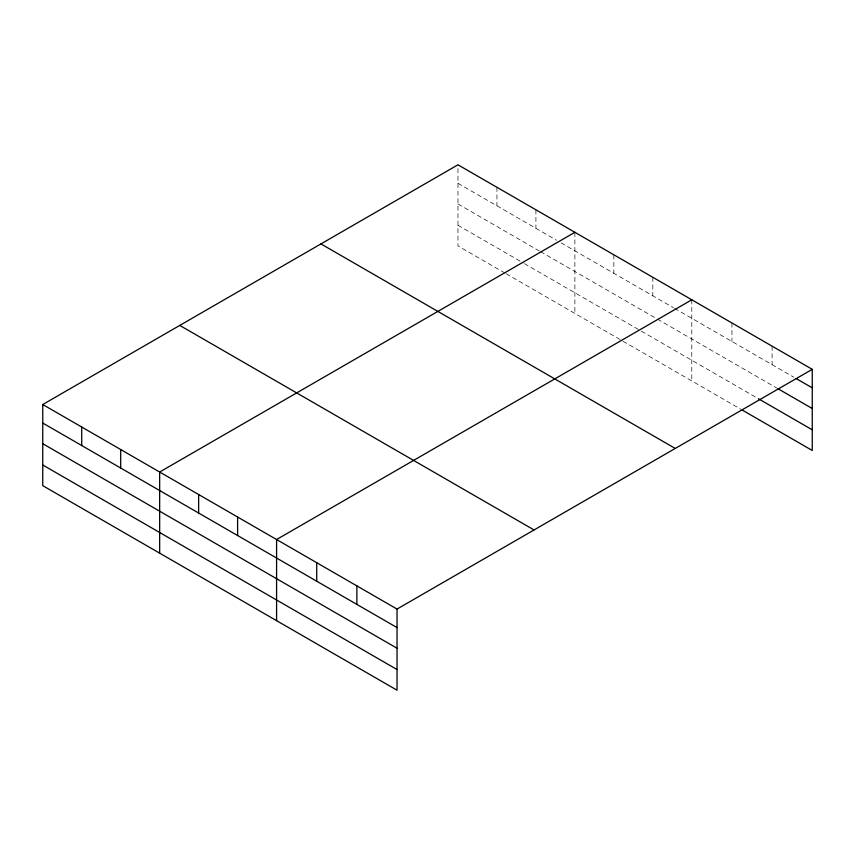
<?xml version="1.0" encoding="UTF-8"?>
<svg xmlns="http://www.w3.org/2000/svg" width="855" height="855" viewBox="0 0 855 855"><rect width="100%" height="100%" fill="white"/><g stroke="black" fill="none" stroke-linecap="round" stroke-linejoin="round"><path stroke-width="0.64" stroke-dasharray="4.28 3.21" d="M457.97 183.312L556.541 240.223M561.126 242.873L673.451 307.725M674.606 308.377L793.9 377.258M457.97 203.971L539.345 250.964M540.499 251.627L656.266 318.455M657.41 319.118L776.682 387.988M457.97 225.271L523.303 262.987M524.446 263.65L640.213 330.49M641.357 331.152L757.188 398.024M504.963 273.066L457.97 245.93L457.97 164.801M506.107 273.728L621.874 340.568M623.017 341.231L741.125 409.417M772.097 346.157L772.097 364.668M731.944 322.976L731.944 341.487M691.791 299.795L691.791 380.935M652.825 277.298L652.825 295.809M613.847 254.801L613.847 273.311M574.881 232.304L574.881 313.432M535.914 209.796L535.914 228.306M496.937 187.298L496.937 205.809"/><path stroke-width="1.28" d="M812.25 369.339L457.97 164.801L42.75 404.522L42.75 485.661L397.03 690.199L397.03 609.07L812.25 369.339L812.25 450.478L742.268 410.079M574.881 232.304L159.661 472.024L159.661 553.153M691.791 299.795L276.582 539.526L276.582 620.655M796.187 378.583L812.25 387.849M777.836 388.651L812.25 408.519M758.332 398.687L812.25 429.809M320.946 243.91L675.226 448.448M179.774 325.413L534.054 529.961M42.75 404.522L397.03 609.07M42.75 423.033L397.03 627.581M42.75 443.702L397.03 648.24M42.75 464.992L397.03 669.54M356.877 585.889L356.877 604.399M316.724 562.708L316.724 581.218M237.605 517.019L237.605 535.529M198.638 494.521L198.638 513.032M120.694 449.527L120.694 468.038M81.717 427.019L81.717 445.53"/></g></svg>
